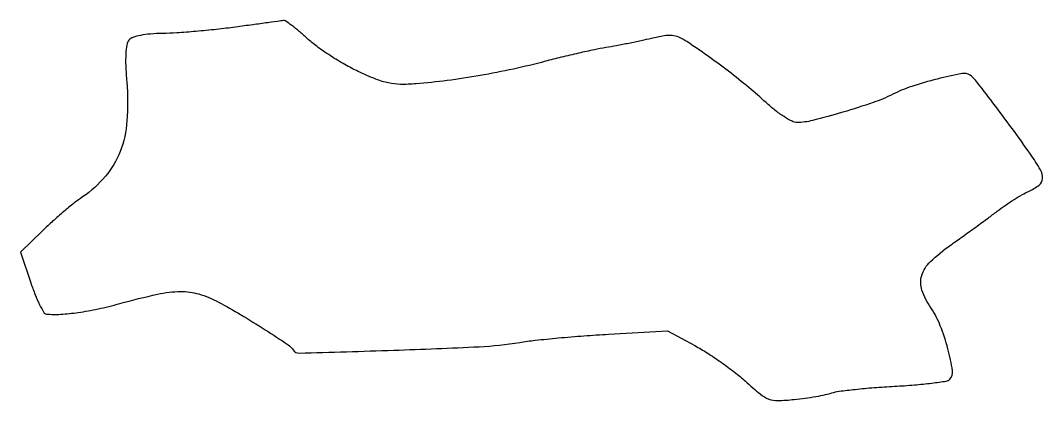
# Model space of a CAD drawing. Extents: x 0 to 219, y 0 to 82.
import ezdxf

# ---------------------------------------------------------------- set-up
doc = ezdxf.new("R2010")
doc.units = 0

msp = doc.modelspace()

# ---------------------------------------------------------------- linework, layer by layer
msp.add_lwpolyline([(46, 80.449809, -0.006508), (41.914003, 79.953903, -0.005171), (37.490656, 79.521619, -0.00523), (33.381671, 79.206189, -0.013048), (30.372445, 79.085575, 0.016309), (27.727607, 78.962292, 0.029153), (25.572342, 78.664096, 0.034451), (23.958366, 78.226697, 0.136984), (23.122701, 77.647846, 0.131435), (22.657601, 76.63733, 0.029126), (22.443304, 74.727619, 0.023754), (22.427595, 72.11509, 0.010712), (22.643102, 68.693866, -0.039201), (22.693076, 60.321532, -0.073923), (21.222086, 53.742492, -0.084526), (18.084955, 48.463541, -0.067269), (13.146226, 44.029409, 0.018262), (11.384182, 42.734399, 0.00769), (9.108808, 40.87285, 0.007597), (6.735274, 38.806707, 0.009818), (4.624111, 36.835612), (-0.179103, 32.171223), (2.045403, 25.585612, 0.013792), (2.978664, 23.055138, 0.020635), (3.944005, 20.906061, 0.016431), (4.842895, 19.246098, 0.243381), (5.384955, 18.903108, 0.036936), (8.462897, 18.863585, 0.020244), (12.216672, 19.245829, 0.017987), (16.481314, 20.012753, 0.013348), (21.131394, 21.153635, -0.011756), (29.270503, 23.17803, -0.051371), (34.190828, 23.759424, -0.076725), (38.103284, 23.215312, -0.049504), (42.343355, 21.471105, -0.01189), (47.082158, 18.801909, -0.008093), (52.347591, 15.552342, -0.004027), (57.281317, 12.339799, -0.108932), (58.358428, 11.225785, 0.268468), (59.661368, 10.522959, 0.000773), (79.950102, 11.160877, 0.003867), (98.295198, 11.908145, 0.028564), (107, 12.830437, -0.013334), (110.342325, 13.287831, -0.004362), (115.29035, 13.78735, -0.004343), (120.796129, 14.2465, -0.004892), (126.09481, 14.58997), (138.689619, 15.282714), (144.59481, 12.132756, -0.019251), (147.214386, 10.603092, -0.011451), (150.217267, 8.592837, -0.011453), (153.123125, 6.448542, -0.019358), (155.442694, 4.505311, 0.011866), (158.670137, 1.718166, 0.08322), (160.465358, 0.684238, 0.09637), (162.391389, 0.364849, 0.018486), (165.942694, 0.595232, 0.009127), (168.253694, 0.873894, 0.008573), (170.601916, 1.241772, 0.008571), (172.672619, 1.639333, 0.029051), (174, 1.999434, -0.048361), (175.555262, 2.357604, -0.006106), (178.983038, 2.7622, -0.007123), (183.075974, 3.135828, -0.005862), (187.452896, 3.42101, 0.007356), (191.716085, 3.711579, 0.010758), (195.457525, 4.103159, 0.006462), (198.559877, 4.536301, 0.159778), (199.322035, 4.922035, 0.241707), (199.912031, 6.757057, 0.023452), (198.907064, 11.469022, 0.029688), (197.288827, 16.411979, 0.054296), (195.316392, 20.16187, -0.063182), (193.356865, 24.052958, -0.161439), (193.293872, 27.169872, -0.129904), (195.152325, 30.145582, -0.035062), (199.5, 33.690745, 0.002147), (202.089908, 35.532944, 0.001633), (204.9125, 37.572959, 0.001651), (207.546793, 39.503346, 0.003867), (209.5, 40.96804, -0.011917), (211.231064, 42.223129, -0.009968), (213.12496, 43.473624, -0.010096), (214.902984, 44.547751, -0.026976), (216.223269, 45.21726, 0.057534), (218.486343, 46.54417, 0.221355), (219.234128, 47.946586, 0.145385), (218.781431, 49.84099, 0.021728), (216.655213, 53.181949, 0.005291), (212.682428, 58.737461, 0.0053), (208.595095, 64.204606, 0.002598), (204.82618, 69.083218, 0.078915), (203.699751, 70.133281, 0.199292), (201.960516, 70.484742, 0.011885), (196.620891, 69.302992, 0.01878), (191.164822, 67.7392, 0.038783), (187.07078, 66.036109, -0.035661), (182.903376, 64.271937, -0.010877), (176.371961, 62.198397, -0.009357), (169.855671, 60.416398, -0.062137), (166.517954, 60, -0.119591), (165.453515, 60.258288, -0.023513), (163.736624, 61.248438, -0.023712), (161.801223, 62.622994, -0.020057), (159.889345, 64.25, 0.013367), (156.190752, 67.483784, 0.009125), (151.82619, 70.966322, 0.009), (147.240105, 74.361071, 0.011281), (142.863342, 77.333945, 0.037595), (141.137461, 78.274427, 0.083781), (139.695211, 78.652873, 0.065484), (137.994853, 78.582544, 0.016308), (135.26388, 78.015482, -0.006151), (133.078746, 77.515258, -0.003522), (130.43064, 76.962737, -0.003518), (127.75967, 76.444577, -0.005842), (125.5, 76.049945, 0.011002), (123.030204, 75.592304, 0.004225), (119.61875, 74.852082, 0.004181), (115.929244, 73.986338, 0.005134), (112.5, 73.113955, -0.011388), (105.644731, 71.461001, -0.010355), (98.501122, 70.064008, -0.010492), (91.416333, 68.982897, -0.012758), (84.739514, 68.279724, -0.023442), (81.398786, 68.170987, -0.049136), (78.818566, 68.462574, -0.042757), (76.128561, 69.283465, -0.01401), (72.324643, 70.935264, -0.020011), (69.461644, 72.417423, -0.014034), (66.358102, 74.30227, -0.014187), (63.483504, 76.278289, -0.028537), (61.357471, 78.024614, 0.009911), (59.648927, 79.537973, 0.014585), (58.084691, 80.792349, 0.009801), (56.751205, 81.758776, 0.197911), (56.272343, 81.864233, -0.009095), (55.704491, 81.775029, -0.000199), (52.936251, 81.392742, -0.000454), (49.696306, 80.949622, -0.000306)], format="xyb", close=True)

doc.saveas('drawing.dxf')
